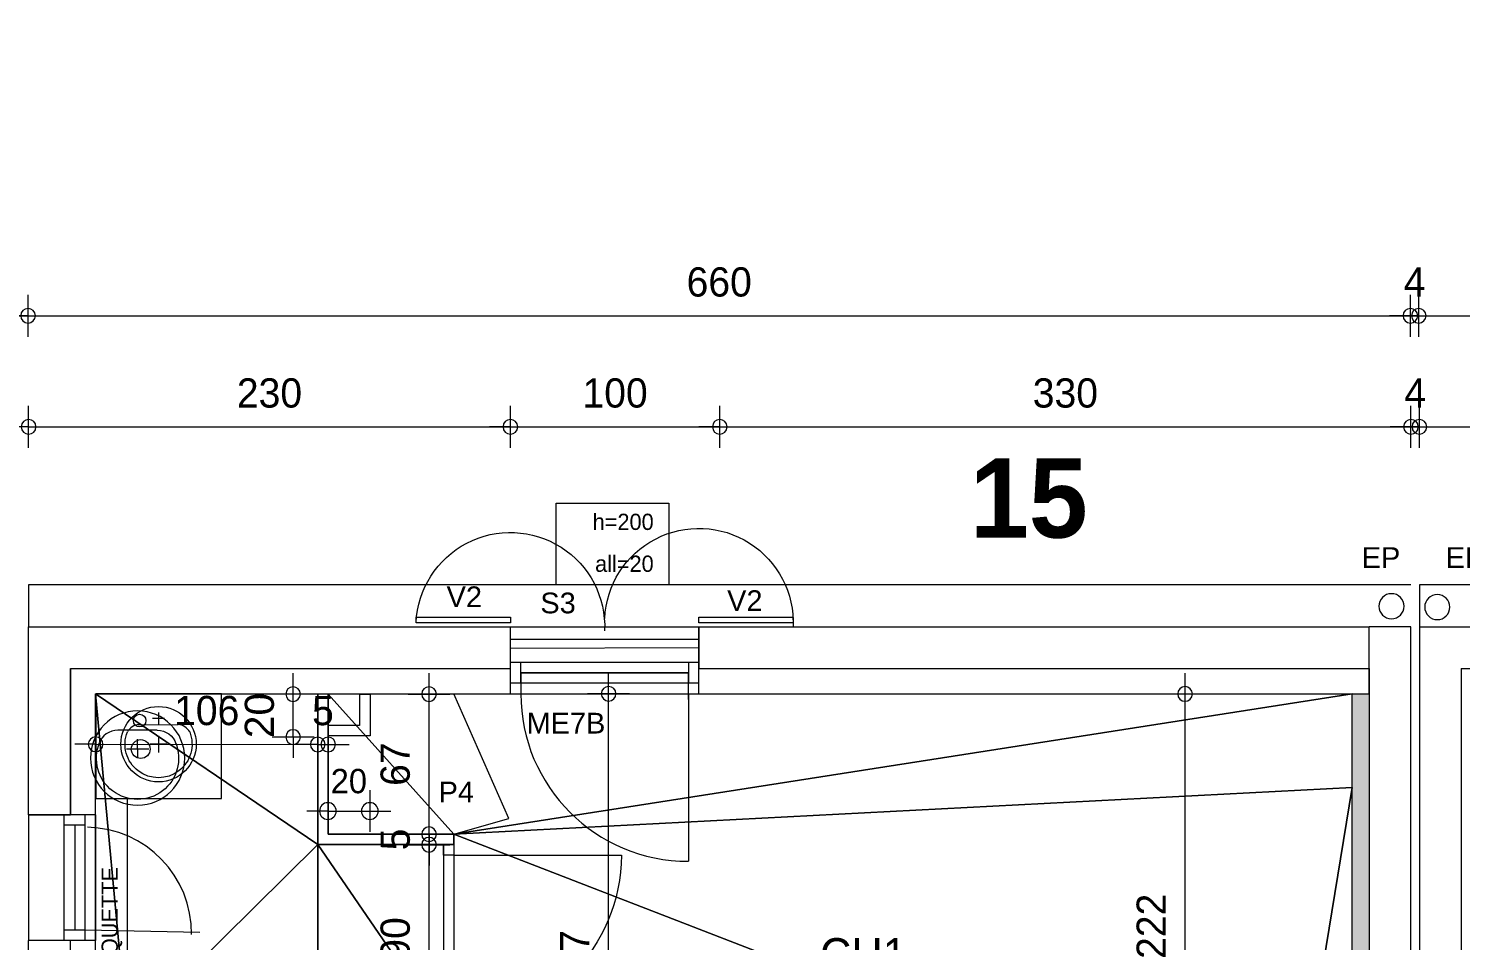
# Model space of a CAD drawing. Header units: metres. Extents: x -30.4 to 29.6, y -50.6 to 0.4.
# Drawn here: x 7.61 to 14.45, y -22.11 to -17.75 of the extents above; entities that cross this region are included whole.
import ezdxf
from ezdxf.enums import TextEntityAlignment as Align
from ezdxf.lldxf.tags import DXFTag

# ---------------------------------------------------------------- set-up
doc = ezdxf.new("R2010")
doc.units = ezdxf.units.M
doc.header["$MEASUREMENT"] = 0
for name, color, linetype in [('Calque commun', 7, 'Continuous'), ('Calque2', 7, 'Continuous'), ('Calque4', 7, 'Continuous'), ('Calque90', 7, 'Continuous'), ('Textes', 7, 'Continuous')]:
    doc.layers.add(name, color=color, linetype=linetype)
doc.styles.add('Arial15', font='arial.ttf', dxfattribs={"height": 0.139163})
doc.styles.add('Arial4', font='arial.ttf', dxfattribs={"height": 0.098961})
doc.styles.add('Century Gothic', font='GOTHIC.TTF', dxfattribs={"height": 0.139636})
doc.styles.add('Century Gothic15', font='GOTHIC.TTF', dxfattribs={"height": 0.155151})
doc.styles.add('Century Gothic17', font='GOTHIC.TTF', dxfattribs={"height": 0.116363})
doc.styles.add('Century Gothic2', font='GOTHICB.TTF', dxfattribs={"height": 0.378481})
doc.styles.add('Century Gothic7', font='GOTHIC.TTF', dxfattribs={"height": 0.077575})
tags = doc.linetypes.add('HIDDEN', pattern=[0.375, 0.25, -0.125]).pattern_tags.tags
tags[6:7] = [DXFTag(74, 4), DXFTag(75, 0), DXFTag(340, '0'), DXFTag(46, 1.0), DXFTag(50, 0.0), DXFTag(44, 0.0), DXFTag(45, 0.0)]
tags[4:5] = [DXFTag(74, 4), DXFTag(75, 0), DXFTag(340, '0'), DXFTag(46, 1.0), DXFTag(50, 0.0), DXFTag(44, 0.0), DXFTag(45, 0.0)]
tags = doc.linetypes.add('HIDDEN2', pattern=[0.1875, 0.125, -0.0625]).pattern_tags.tags
tags[6:7] = [DXFTag(74, 4), DXFTag(75, 0), DXFTag(340, '0'), DXFTag(46, 1.0), DXFTag(50, 0.0), DXFTag(44, 0.0), DXFTag(45, 0.0)]
tags[4:5] = [DXFTag(74, 4), DXFTag(75, 0), DXFTag(340, '0'), DXFTag(46, 1.0), DXFTag(50, 0.0), DXFTag(44, 0.0), DXFTag(45, 0.0)]

# ---------------------------------------------------------------- blocks, each defined once
blk = doc.blocks.new('Block31043')
at = {"layer": 'Calque commun', "color": 7, "linetype": 'Continuous', "lineweight": 18}
for p, q in [((7.614, -21.5082), (7.614, -20.6106)), ((7.614, -24.4808), (7.614, -22.1082))]:
    blk.add_line(p, q, dxfattribs=at)
at = {"layer": 'Calque commun', "color": 7, "linetype": 'Continuous', "lineweight": 9}
for p, q in [((7.814, -21.5082), (7.814, -20.8106)), ((7.934, -21.5082), (7.934, -20.9307)), ((7.814, -24.4808), (7.814, -22.1082)), ((7.934, -24.4808), (7.934, -22.1082))]:
    blk.add_line(p, q, dxfattribs=at)
blk = doc.blocks.new('Block31044')
at = {"layer": 'Calque commun', "color": 7, "linetype": 'Continuous', "lineweight": 18}
for p, q in [((7.614, -20.6106), (9.914, -20.6106)), ((10.814, -20.6106), (14.014, -20.6106))]:
    blk.add_line(p, q, dxfattribs=at)
at = {"layer": 'Calque commun', "color": 7, "linetype": 'Continuous', "lineweight": 9}
for p, q in [((14.014, -20.9307), (14.014, -20.6106)), ((7.814, -20.8106), (9.914, -20.8106)), ((10.814, -20.8106), (14.014, -20.8106)), ((7.934, -20.9307), (9.914, -20.9307)), ((10.814, -20.9307), (14.014, -20.9307))]:
    blk.add_line(p, q, dxfattribs=at)
blk = doc.blocks.new('new51')
at = {"layer": 'Calque commun', "color": 5, "linetype": 'Continuous', "lineweight": 9}
blk.add_arc((0, 0), 0.5, 0, 359.99941, dxfattribs=at)
blk = doc.blocks.new('new52')
at = {"layer": 'Calque commun', "color": 5, "linetype": 'Continuous', "lineweight": 9}
blk.add_arc((0, 0), 0.5, 0, 359.99941, dxfattribs=at)
blk = doc.blocks.new('DimLine31182')
at = {"layer": 'Calque commun', "color": 5, "linetype": 'Continuous', "lineweight": 9}
for p, q in [((10.914, -19.7557), (10.914, -19.5557)), ((14.214, -19.7557), (14.214, -19.5557)), ((10.914, -19.6557), (10.814, -19.6557)), ((10.914, -19.6557), (14.214, -19.6557)), ((14.214, -19.6557), (14.314, -19.6557))]:
    blk.add_line(p, q, dxfattribs=at)
at = {"layer": 'Calque commun', "color": 5, "linetype": 'Continuous', "lineweight": 9, "xscale": 0.07000000029802322, "yscale": 0.07000000029802322, "zscale": 0.07000000029802322}
for name, p in [('new51', (10.914, -19.6557)), ('new52', (14.214, -19.6557))]:
    blk.add_blockref(name, p, dxfattribs=at)
at = {"layer": 'Calque commun', "color": 5, "linetype": 'Continuous', "lineweight": 9, "style": 'Century Gothic'}
blk.add_text('330', height=0.13964, dxfattribs=at).set_placement((12.564, -19.6057), align=Align.BOTTOM_CENTER)
blk = doc.blocks.new('Block35144')
at = {"layer": 'Calque commun', "color": 7, "linetype": 'Continuous', "lineweight": 18}
for p, q in [((14.254, -20.6106), (17.354, -20.6106)), ((18.554, -20.6106), (20.854, -20.6106))]:
    blk.add_line(p, q, dxfattribs=at)
at = {"layer": 'Calque commun', "color": 7, "linetype": 'Continuous', "lineweight": 9}
for p, q in [((14.454, -20.8106), (17.354, -20.8106)), ((18.554, -20.8106), (20.654, -20.8106)), ((14.574, -20.9307), (17.354, -20.9307)), ((18.554, -20.9307), (20.534, -20.9307))]:
    blk.add_line(p, q, dxfattribs=at)
blk = doc.blocks.new('Block35145')
at = {"layer": 'Calque commun', "color": 7, "linetype": 'Continuous', "lineweight": 18}
blk.add_line((14.254, -20.6106), (14.254, -29.6106), dxfattribs=at)
at = {"layer": 'Calque commun', "color": 7, "linetype": 'Continuous', "lineweight": 9}
for p, q in [((14.454, -20.8106), (14.454, -29.4107)), ((14.574, -20.9307), (14.574, -29.2906))]:
    blk.add_line(p, q, dxfattribs=at)
blk = doc.blocks.new('new145')
at = {"layer": 'Calque commun', "color": 5, "linetype": 'Continuous', "lineweight": 9}
blk.add_arc((0, 0), 0.5, 0, 359.99941, dxfattribs=at)
blk = doc.blocks.new('new146')
at = {"layer": 'Calque commun', "color": 5, "linetype": 'Continuous', "lineweight": 9}
blk.add_arc((0, 0), 0.5, 0, 359.99941, dxfattribs=at)
blk = doc.blocks.new('DimLine35267')
at = {"layer": 'Calque commun', "color": 5, "linetype": 'Continuous', "lineweight": 9}
for p, q in [((14.254, -19.7557), (14.254, -19.5557)), ((17.354, -19.7557), (17.354, -19.5557)), ((14.254, -19.6557), (14.154, -19.6557)), ((14.254, -19.6557), (17.354, -19.6557)), ((17.354, -19.6557), (17.454, -19.6557))]:
    blk.add_line(p, q, dxfattribs=at)
at = {"layer": 'Calque commun', "color": 5, "linetype": 'Continuous', "lineweight": 9, "xscale": 0.07000000029802322, "yscale": 0.07000000029802322, "zscale": 0.07000000029802322}
for name, p in [('new145', (14.254, -19.6557)), ('new146', (17.354, -19.6557))]:
    blk.add_blockref(name, p, dxfattribs=at)
at = {"layer": 'Calque commun', "color": 5, "linetype": 'Continuous', "lineweight": 9, "style": 'Century Gothic'}
blk.add_text('310', height=0.13964, dxfattribs=at).set_placement((15.804, -19.6057), align=Align.BOTTOM_CENTER)
blk = doc.blocks.new('@PRES_1_$$_1-34')
at = {"layer": 'Calque commun', "color": 5, "linetype": 'Continuous', "lineweight": 9}
for p, q in [((0, 0.32), (0.9, 0.32)), ((0.9, 0.15), (0, 0.15)), ((0.05, 0.05), (0.05, 0.15)), ((0.85, 0.15), (0.85, 0.05)), ((0.05, 0.1), (0.85, 0.1)), ((0.9, 0.05), (0, 0.05)), ((0, 0), (0.9, 0))]:
    blk.add_line(p, q, dxfattribs=at)
blk = doc.blocks.new('@PRES_1_$$_1-35')
at = {"layer": 'Calque commun', "color": 7, "linetype": 'Continuous', "lineweight": 9}
blk.add_line((0, 0), (0, 0.32), dxfattribs=at)
blk = doc.blocks.new('@PRES_1_$$_1-36')
at = {"layer": 'Calque commun', "color": 7, "linetype": 'Continuous', "lineweight": 9}
blk.add_line((0, 0), (0, 0.32), dxfattribs=at)
blk = doc.blocks.new('INTER_2D_COMB12')
at = {"layer": 'Calque commun', "color": 0, "linetype": 'ByBlock', "lineweight": -2}
for name in ['@PRES_1_$$_1-34', '@PRES_1_$$_1-35']:
    blk.add_blockref(name, (0, 0), dxfattribs=at)
at = {"layer": 'Calque commun', "color": 0, "linetype": 'ByBlock', "lineweight": -2, "extrusion": (0, 0, -1), "xscale": -1, "yscale": -1, "zscale": -1, "rotation": -180}
blk.add_blockref('@PRES_1_$$_1-36', (-0.9, 0), dxfattribs=at)
blk = doc.blocks.new('PLACED_COMB12')
at = {"layer": 'Calque commun', "color": 0, "linetype": 'ByBlock', "lineweight": -2}
blk.add_blockref('INTER_2D_COMB12', (0, 0), dxfattribs=at)
blk = doc.blocks.new('new203')
at = {"layer": 'Calque commun', "color": 5, "linetype": 'Continuous', "lineweight": 9}
blk.add_arc((0, 0), 0.5, 0, 359.99941, dxfattribs=at)
blk = doc.blocks.new('new204')
at = {"layer": 'Calque commun', "color": 5, "linetype": 'Continuous', "lineweight": 9}
blk.add_arc((0, 0), 0.5, 0, 359.99941, dxfattribs=at)
blk = doc.blocks.new('DimLine37013')
at = {"layer": 'Calque commun', "color": 5, "linetype": 'Continuous', "lineweight": 9}
for p, q in [((7.614, -19.7557), (7.614, -19.5557)), ((9.914, -19.7557), (9.914, -19.5557)), ((7.614, -19.6557), (7.514, -19.6557)), ((7.614, -19.6557), (9.914, -19.6557)), ((9.914, -19.6557), (10.014, -19.6557))]:
    blk.add_line(p, q, dxfattribs=at)
at = {"layer": 'Calque commun', "color": 5, "linetype": 'Continuous', "lineweight": 9, "xscale": 0.07000000029802322, "yscale": 0.07000000029802322, "zscale": 0.07000000029802322}
for name, p in [('new203', (7.614, -19.6557)), ('new204', (9.914, -19.6557))]:
    blk.add_blockref(name, p, dxfattribs=at)
at = {"layer": 'Calque commun', "color": 5, "linetype": 'Continuous', "lineweight": 9, "style": 'Century Gothic'}
blk.add_text('230', height=0.13964, dxfattribs=at).set_placement((8.764, -19.6057), align=Align.BOTTOM_CENTER)
blk = doc.blocks.new('new205')
at = {"layer": 'Calque commun', "color": 5, "linetype": 'Continuous', "lineweight": 9}
blk.add_arc((0, 0), 0.5, 0, 359.99941, dxfattribs=at)
blk = doc.blocks.new('new206')
at = {"layer": 'Calque commun', "color": 5, "linetype": 'Continuous', "lineweight": 9}
blk.add_arc((0, 0), 0.5, 0, 359.99941, dxfattribs=at)
blk = doc.blocks.new('DimLine37021')
at = {"layer": 'Calque commun', "color": 5, "linetype": 'Continuous', "lineweight": 9}
for p, q in [((9.914, -19.7557), (9.914, -19.5557)), ((10.914, -19.7557), (10.914, -19.5557)), ((9.914, -19.6557), (9.814, -19.6557)), ((9.914, -19.6557), (10.914, -19.6557)), ((10.914, -19.6557), (11.014, -19.6557))]:
    blk.add_line(p, q, dxfattribs=at)
at = {"layer": 'Calque commun', "color": 5, "linetype": 'Continuous', "lineweight": 9, "xscale": 0.07000000029802322, "yscale": 0.07000000029802322, "zscale": 0.07000000029802322}
for name, p in [('new205', (9.914, -19.6557)), ('new206', (10.914, -19.6557))]:
    blk.add_blockref(name, p, dxfattribs=at)
at = {"layer": 'Calque commun', "color": 5, "linetype": 'Continuous', "lineweight": 9, "style": 'Century Gothic'}
blk.add_text('100', height=0.13964, dxfattribs=at).set_placement((10.414, -19.6057), align=Align.BOTTOM_CENTER)
blk = doc.blocks.new('@PRES_1_$$_1-22')
at = {"layer": 'Calque commun', "color": 5, "linetype": 'Continuous', "lineweight": 9}
for p, q in [((0, 0.32), (0.6, 0.32)), ((0.6, 0.15), (0, 0.15)), ((0.05, 0.05), (0.05, 0.15)), ((0.55, 0.15), (0.55, 0.05)), ((0.05, 0.1), (0.55, 0.1)), ((0.6, 0.05), (0, 0.05)), ((0, 0), (0.6, 0))]:
    blk.add_line(p, q, dxfattribs=at)
blk = doc.blocks.new('@PRES_1_$$_1-23')
at = {"layer": 'Calque commun', "color": 0, "linetype": 'ByBlock', "lineweight": -2}
blk.add_line((0, 0), (0, 0.32), dxfattribs=at)
blk = doc.blocks.new('@PRES_1_$$_1-24')
at = {"layer": 'Calque commun', "color": 0, "linetype": 'ByBlock', "lineweight": -2}
blk.add_line((0, 0), (0, 0.32), dxfattribs=at)
blk = doc.blocks.new('INTER_2D_COMB8')
at = {"layer": 'Calque4', "color": 0, "linetype": 'ByBlock', "lineweight": -2}
blk.add_blockref('@PRES_1_$$_1-22', (0, 0), dxfattribs=at)
at = {"layer": 'Calque4', "color": 7, "linetype": 'Continuous', "lineweight": 9}
blk.add_blockref('@PRES_1_$$_1-23', (0, 0), dxfattribs=at)
at = {"layer": 'Calque4', "color": 7, "linetype": 'Continuous', "lineweight": 9, "extrusion": (0, 0, -1), "xscale": -1, "yscale": -1, "zscale": -1, "rotation": -180}
blk.add_blockref('@PRES_1_$$_1-24', (-0.6, 0), dxfattribs=at)
blk = doc.blocks.new('PLACED_COMB8')
at = {"layer": 'Calque4', "color": 0, "linetype": 'ByBlock', "lineweight": -2}
blk.add_blockref('INTER_2D_COMB8', (0, 0), dxfattribs=at)
blk = doc.blocks.new('new287')
at = {"layer": 'Calque commun', "color": 5, "linetype": 'Continuous', "lineweight": 9}
blk.add_arc((0, 0), 0.5, 0, 359.99941, dxfattribs=at)
blk = doc.blocks.new('new288')
at = {"layer": 'Calque commun', "color": 5, "linetype": 'Continuous', "lineweight": 9}
blk.add_arc((0, 0), 0.5, 0, 359.99941, dxfattribs=at)
blk = doc.blocks.new('DimLine41247')
at = {"layer": 'Calque commun', "color": 5, "linetype": 'Continuous', "lineweight": 9}
for p, q in [((14.214, -19.7557), (14.214, -19.5557)), ((14.254, -19.7557), (14.254, -19.5557)), ((14.214, -19.6557), (14.114, -19.6557)), ((14.214, -19.6557), (14.254, -19.6557)), ((14.254, -19.6557), (14.354, -19.6557))]:
    blk.add_line(p, q, dxfattribs=at)
at = {"layer": 'Calque commun', "color": 5, "linetype": 'Continuous', "lineweight": 9, "xscale": 0.07000000029802322, "yscale": 0.07000000029802322, "zscale": 0.07000000029802322}
for name, p in [('new287', (14.214, -19.6557)), ('new288', (14.254, -19.6557))]:
    blk.add_blockref(name, p, dxfattribs=at)
at = {"layer": 'Calque commun', "color": 5, "linetype": 'Continuous', "lineweight": 9, "style": 'Century Gothic'}
blk.add_text('4', height=0.1396, dxfattribs=at).set_placement((14.234, -19.6057), align=Align.BOTTOM_CENTER)
blk = doc.blocks.new('new309')
at = {"layer": 'Calque commun', "color": 5, "linetype": 'Continuous', "lineweight": 9}
blk.add_arc((0, 0), 0.5, 0, 359.99941, dxfattribs=at)
blk = doc.blocks.new('new310')
at = {"layer": 'Calque commun', "color": 5, "linetype": 'Continuous', "lineweight": 9}
blk.add_arc((0, 0), 0.5, 0, 359.99941, dxfattribs=at)
blk = doc.blocks.new('DimLine41364')
at = {"layer": 'Calque commun', "color": 5, "linetype": 'Continuous', "lineweight": 9}
for p, q in [((14.2512, -19.2255), (14.2512, -19.0255)), ((20.8512, -19.2255), (20.8512, -19.0255)), ((14.2512, -19.1255), (14.1512, -19.1255)), ((14.2512, -19.1255), (20.8512, -19.1255)), ((20.8512, -19.1255), (20.9512, -19.1255))]:
    blk.add_line(p, q, dxfattribs=at)
at = {"layer": 'Calque commun', "color": 5, "linetype": 'Continuous', "lineweight": 9, "xscale": 0.07000000029802322, "yscale": 0.07000000029802322, "zscale": 0.07000000029802322}
for name, p in [('new309', (14.2512, -19.1255)), ('new310', (20.8512, -19.1255))]:
    blk.add_blockref(name, p, dxfattribs=at)
at = {"layer": 'Calque commun', "color": 5, "linetype": 'Continuous', "lineweight": 9, "style": 'Century Gothic'}
blk.add_text('660', height=0.13964, dxfattribs=at).set_placement((17.5512, -19.0755), align=Align.BOTTOM_CENTER)
blk = doc.blocks.new('new311')
at = {"layer": 'Calque commun', "color": 5, "linetype": 'Continuous', "lineweight": 9}
blk.add_arc((0, 0), 0.5, 0, 359.99941, dxfattribs=at)
blk = doc.blocks.new('new312')
at = {"layer": 'Calque commun', "color": 5, "linetype": 'Continuous', "lineweight": 9}
blk.add_arc((0, 0), 0.5, 0, 359.99941, dxfattribs=at)
blk = doc.blocks.new('DimLine41372')
at = {"layer": 'Calque commun', "color": 5, "linetype": 'Continuous', "lineweight": 9}
for p, q in [((1.2112, -19.2255), (1.2112, -19.0255)), ((7.6112, -19.2255), (7.6112, -19.0255)), ((1.2112, -19.1255), (1.1112, -19.1255)), ((1.2112, -19.1255), (7.6112, -19.1255)), ((7.6112, -19.1255), (7.7112, -19.1255))]:
    blk.add_line(p, q, dxfattribs=at)
at = {"layer": 'Calque commun', "color": 5, "linetype": 'Continuous', "lineweight": 9, "xscale": 0.07000000029802322, "yscale": 0.07000000029802322, "zscale": 0.07000000029802322}
for name, p in [('new311', (1.2112, -19.1255)), ('new312', (7.6112, -19.1255))]:
    blk.add_blockref(name, p, dxfattribs=at)
at = {"layer": 'Calque commun', "color": 5, "linetype": 'Continuous', "lineweight": 9, "style": 'Century Gothic'}
blk.add_text('640', height=0.13964, dxfattribs=at).set_placement((4.4112, -19.0755), align=Align.BOTTOM_CENTER)
blk = doc.blocks.new('new313')
at = {"layer": 'Calque commun', "color": 5, "linetype": 'Continuous', "lineweight": 9}
blk.add_arc((0, 0), 0.5, 0, 359.99941, dxfattribs=at)
blk = doc.blocks.new('new314')
at = {"layer": 'Calque commun', "color": 5, "linetype": 'Continuous', "lineweight": 9}
blk.add_arc((0, 0), 0.5, 0, 359.99941, dxfattribs=at)
blk = doc.blocks.new('DimLine41380')
at = {"layer": 'Calque commun', "color": 5, "linetype": 'Continuous', "lineweight": 9}
for p, q in [((7.6112, -19.2255), (7.6112, -19.0255)), ((14.2112, -19.2255), (14.2112, -19.0255)), ((7.6112, -19.1255), (7.5112, -19.1255)), ((7.6112, -19.1255), (14.2112, -19.1255)), ((14.2112, -19.1255), (14.3112, -19.1255))]:
    blk.add_line(p, q, dxfattribs=at)
at = {"layer": 'Calque commun', "color": 5, "linetype": 'Continuous', "lineweight": 9, "xscale": 0.07000000029802322, "yscale": 0.07000000029802322, "zscale": 0.07000000029802322}
for name, p in [('new313', (7.6112, -19.1255)), ('new314', (14.2112, -19.1255))]:
    blk.add_blockref(name, p, dxfattribs=at)
at = {"layer": 'Calque commun', "color": 5, "linetype": 'Continuous', "lineweight": 9, "style": 'Century Gothic'}
blk.add_text('660', height=0.13964, dxfattribs=at).set_placement((10.9112, -19.0755), align=Align.BOTTOM_CENTER)
blk = doc.blocks.new('new317')
at = {"layer": 'Calque commun', "color": 5, "linetype": 'Continuous', "lineweight": 9}
blk.add_arc((0, 0), 0.5, 0, 359.99941, dxfattribs=at)
blk = doc.blocks.new('new318')
at = {"layer": 'Calque commun', "color": 5, "linetype": 'Continuous', "lineweight": 9}
blk.add_arc((0, 0), 0.5, 0, 359.99941, dxfattribs=at)
blk = doc.blocks.new('DimLine41396')
at = {"layer": 'Calque commun', "color": 5, "linetype": 'Continuous', "lineweight": 9}
for p, q in [((14.2112, -19.2255), (14.2112, -19.0255)), ((14.2512, -19.2255), (14.2512, -19.0255)), ((14.2112, -19.1255), (14.1112, -19.1255)), ((14.2112, -19.1255), (14.2512, -19.1255)), ((14.2512, -19.1255), (14.3512, -19.1255))]:
    blk.add_line(p, q, dxfattribs=at)
at = {"layer": 'Calque commun', "color": 5, "linetype": 'Continuous', "lineweight": 9, "xscale": 0.07000000029802322, "yscale": 0.07000000029802322, "zscale": 0.07000000029802322}
for name, p in [('new317', (14.2112, -19.1255)), ('new318', (14.2512, -19.1255))]:
    blk.add_blockref(name, p, dxfattribs=at)
at = {"layer": 'Calque commun', "color": 5, "linetype": 'Continuous', "lineweight": 9, "style": 'Century Gothic'}
blk.add_text('4', height=0.1396, dxfattribs=at).set_placement((14.2312, -19.0755), align=Align.BOTTOM_CENTER)
blk = doc.blocks.new('@PRES_1_$$_1-49')
at = {"layer": 'Calque commun', "color": 5, "linetype": 'Continuous', "lineweight": 9}
blk.add_line((0.05, 0.05), (0.05, 0.85), dxfattribs=at)
at = {"layer": 'Calque commun', "color": 5, "linetype": 'Continuous', "lineweight": 9, "extrusion": (0, 0, -1)}
blk.add_arc((-0.05, 0.05), 0.8, 90, 180, dxfattribs=at)
at = {"layer": 'Calque commun', "color": 5, "linetype": 'Continuous', "lineweight": 9}
mesh = blk.add_polyface(dxfattribs=at)
corners = [(0, 0), (0, 0.05), (0.05, 0.05), (0.05, 0)]
mesh.append_faces([[corners[k] for k in face] for face in [(0, 1, 2, 3)]], dxfattribs={"color": 5})
mesh = blk.add_polyface(dxfattribs=at)
corners = [(0.85, 0), (0.85, 0.05), (0.9, 0.05), (0.9, 0)]
mesh.append_faces([[corners[k] for k in face] for face in [(0, 1, 2, 3)]], dxfattribs={"color": 5})
blk = doc.blocks.new('@PRES_1_$$_1-50')
at = {"layer": 'Calque commun', "color": 0, "linetype": 'ByBlock', "lineweight": -2}
blk.add_line((0, 0), (0, 0.05), dxfattribs=at)
blk = doc.blocks.new('@PRES_1_$$_1-51')
at = {"layer": 'Calque commun', "color": 0, "linetype": 'ByBlock', "lineweight": -2}
blk.add_line((0, 0), (0, 0.05), dxfattribs=at)
blk = doc.blocks.new('INTER_2D_COMB17')
at = {"layer": 'Calque commun', "color": 0, "linetype": 'ByBlock', "lineweight": -2}
blk.add_blockref('@PRES_1_$$_1-49', (0, 0), dxfattribs=at)
at = {"layer": 'Calque commun', "color": 15, "linetype": 'Continuous', "lineweight": 18}
blk.add_blockref('@PRES_1_$$_1-50', (0, 0), dxfattribs=at)
at = {"layer": 'Calque commun', "color": 15, "linetype": 'Continuous', "lineweight": 18, "extrusion": (0, 0, -1), "xscale": -1, "yscale": -1, "zscale": -1, "rotation": -180}
blk.add_blockref('@PRES_1_$$_1-51', (-0.9, 0), dxfattribs=at)
blk = doc.blocks.new('PLACED_COMB17')
at = {"layer": 'Calque commun', "color": 0, "linetype": 'ByBlock', "lineweight": -2}
blk.add_blockref('INTER_2D_COMB17', (0, 0), dxfattribs=at)
blk = doc.blocks.new('xmodule1pcentniv1 15-13')
at = {"layer": 'Calque commun', "color": 5, "linetype": 'Continuous', "lineweight": 9}
blk.add_arc((0, 0), 0.5, 0, 359.99941, dxfattribs=at)
blk = doc.blocks.new('xmodule1pcentniv1 15-14')
at = {"layer": 'Calque commun', "color": 5, "linetype": 'Continuous', "lineweight": 9}
blk.add_arc((0, 0), 0.5, 0, 359.99941, dxfattribs=at)
blk = doc.blocks.new('DimLine54955')
at = {"layer": 'Calque commun', "color": 5, "linetype": 'Continuous', "lineweight": 9}
for p, q in [((42.6251, -17.8273), (42.6251, -17.7273)), ((42.5251, -17.8273), (42.7251, -17.8273)), ((42.6251, -20.0466), (42.6251, -17.8273)), ((42.7251, -20.0466), (42.5251, -20.0466)), ((42.6251, -20.0466), (42.6251, -20.1466))]:
    blk.add_line(p, q, dxfattribs=at)
at = {"layer": 'Calque commun', "color": 5, "linetype": 'Continuous', "lineweight": 9, "xscale": 0.07000000029802322, "yscale": 0.07000000029802322, "zscale": 0.07000000029802322, "rotation": 90}
for name, p in [('xmodule1pcentniv1 15-14', (42.6251, -17.8273)), ('xmodule1pcentniv1 15-13', (42.6251, -20.0466))]:
    blk.add_blockref(name, p, dxfattribs=at)
at = {"layer": 'Calque commun', "color": 5, "linetype": 'Continuous', "lineweight": 9, "style": 'Century Gothic'}
blk.add_text('222', height=0.13964, rotation=90, dxfattribs=at).set_placement((42.5751, -18.937), align=Align.BOTTOM_CENTER)
blk = doc.blocks.new('xmodule1pcentniv1 15-35')
at = {"layer": 'Calque commun', "color": 5, "linetype": 'Continuous', "lineweight": 9}
blk.add_arc((0, 0), 0.5, 0, 359.99941, dxfattribs=at)
blk = doc.blocks.new('xmodule1pcentniv1 15-36')
at = {"layer": 'Calque commun', "color": 5, "linetype": 'Continuous', "lineweight": 9}
blk.add_arc((0, 0), 0.5, 0, 359.99941, dxfattribs=at)
blk = doc.blocks.new('DimLine55043')
at = {"layer": 'Calque commun', "color": 5, "linetype": 'Continuous', "lineweight": 9}
for p, q in [((39.8728, -17.8266), (39.8728, -17.7266)), ((39.9728, -17.8266), (39.7728, -17.8266)), ((39.8728, -20.396), (39.8728, -17.8266)), ((39.9728, -20.396), (39.7728, -20.396)), ((39.8728, -20.396), (39.8728, -20.496))]:
    blk.add_line(p, q, dxfattribs=at)
at = {"layer": 'Calque commun', "color": 5, "linetype": 'Continuous', "lineweight": 9, "xscale": 0.07000000029802322, "yscale": 0.07000000029802322, "zscale": 0.07000000029802322, "rotation": 90}
for name, p in [('xmodule1pcentniv1 15-36', (39.8728, -17.8266)), ('xmodule1pcentniv1 15-35', (39.8728, -20.396))]:
    blk.add_blockref(name, p, dxfattribs=at)
at = {"layer": 'Calque commun', "color": 5, "linetype": 'Continuous', "lineweight": 9, "style": 'Century Gothic'}
blk.add_text('257', height=0.13964, rotation=90, dxfattribs=at).set_placement((39.8228, -19.1113), align=Align.BOTTOM_CENTER)
blk = doc.blocks.new('xmodule1pcentniv1 15-51')
at = {"layer": 'Calque commun', "color": 5, "linetype": 'Continuous', "lineweight": 9}
blk.add_arc((0, 0), 0.5, 0, 359.99941, dxfattribs=at)
blk = doc.blocks.new('xmodule1pcentniv1 15-52')
at = {"layer": 'Calque commun', "color": 5, "linetype": 'Continuous', "lineweight": 9}
blk.add_arc((0, 0), 0.5, 0, 359.99941, dxfattribs=at)
blk = doc.blocks.new('DimLine55123')
at = {"layer": 'Calque commun', "color": 5, "linetype": 'Continuous', "lineweight": 9}
for p, q in [((39.0154, -18.5473), (39.0154, -18.4473)), ((38.9154, -18.5473), (39.1154, -18.5473)), ((39.0154, -19.4473), (39.0154, -18.5473)), ((38.9154, -19.4473), (39.1154, -19.4473)), ((39.0154, -19.4473), (39.0154, -19.5473))]:
    blk.add_line(p, q, dxfattribs=at)
at = {"layer": 'Calque commun', "color": 5, "linetype": 'Continuous', "lineweight": 9, "xscale": 0.07000000029802322, "yscale": 0.07000000029802322, "zscale": 0.07000000029802322, "rotation": 90}
for name, p in [('xmodule1pcentniv1 15-52', (39.0154, -18.5473)), ('xmodule1pcentniv1 15-51', (39.0154, -19.4473))]:
    blk.add_blockref(name, p, dxfattribs=at)
at = {"layer": 'Calque commun', "color": 5, "linetype": 'Continuous', "lineweight": 9, "style": 'Century Gothic'}
blk.add_text('90', height=0.13964, rotation=90, dxfattribs=at).set_placement((38.9654, -18.9973), align=Align.BOTTOM_CENTER)
blk = doc.blocks.new('xmodule1pcentniv1 15-53')
at = {"layer": 'Calque commun', "color": 5, "linetype": 'Continuous', "lineweight": 9}
blk.add_arc((0, 0), 0.5, 0, 359.99941, dxfattribs=at)
blk = doc.blocks.new('xmodule1pcentniv1 15-54')
at = {"layer": 'Calque commun', "color": 5, "linetype": 'Continuous', "lineweight": 9}
blk.add_arc((0, 0), 0.5, 0, 359.99941, dxfattribs=at)
blk = doc.blocks.new('DimLine55131')
at = {"layer": 'Calque commun', "color": 5, "linetype": 'Continuous', "lineweight": 9}
for p, q in [((39.0154, -18.4973), (39.0154, -18.3973)), ((38.9154, -18.4973), (39.1154, -18.4973)), ((39.0154, -18.5473), (39.0154, -18.4973)), ((38.9154, -18.5473), (39.1154, -18.5473)), ((39.0154, -18.5473), (39.0154, -18.6473))]:
    blk.add_line(p, q, dxfattribs=at)
at = {"layer": 'Calque commun', "color": 5, "linetype": 'Continuous', "lineweight": 9, "xscale": 0.07000000029802322, "yscale": 0.07000000029802322, "zscale": 0.07000000029802322, "rotation": 90}
for name, p in [('xmodule1pcentniv1 15-54', (39.0154, -18.4973)), ('xmodule1pcentniv1 15-53', (39.0154, -18.5473))]:
    blk.add_blockref(name, p, dxfattribs=at)
at = {"layer": 'Calque commun', "color": 5, "linetype": 'Continuous', "lineweight": 9, "style": 'Century Gothic'}
blk.add_text('5', height=0.1396, rotation=90, dxfattribs=at).set_placement((38.9654, -18.5223), align=Align.BOTTOM_CENTER)
blk = doc.blocks.new('xmodule1pcentniv1 15-55')
at = {"layer": 'Calque commun', "color": 5, "linetype": 'Continuous', "lineweight": 9}
blk.add_arc((0, 0), 0.5, 0, 359.99941, dxfattribs=at)
blk = doc.blocks.new('xmodule1pcentniv1 15-56')
at = {"layer": 'Calque commun', "color": 5, "linetype": 'Continuous', "lineweight": 9}
blk.add_arc((0, 0), 0.5, 0, 359.99941, dxfattribs=at)
blk = doc.blocks.new('DimLine55139')
at = {"layer": 'Calque commun', "color": 5, "linetype": 'Continuous', "lineweight": 9}
for p, q in [((39.0154, -17.828), (39.0154, -17.728)), ((38.9154, -17.828), (39.1154, -17.828)), ((39.0154, -18.4973), (39.0154, -17.828)), ((38.9154, -18.4973), (39.1154, -18.4973)), ((39.0154, -18.4973), (39.0154, -18.5973))]:
    blk.add_line(p, q, dxfattribs=at)
at = {"layer": 'Calque commun', "color": 5, "linetype": 'Continuous', "lineweight": 9, "xscale": 0.07000000029802322, "yscale": 0.07000000029802322, "zscale": 0.07000000029802322, "rotation": 90}
for name, p in [('xmodule1pcentniv1 15-56', (39.0154, -17.828)), ('xmodule1pcentniv1 15-55', (39.0154, -18.4973))]:
    blk.add_blockref(name, p, dxfattribs=at)
at = {"layer": 'Calque commun', "color": 5, "linetype": 'Continuous', "lineweight": 9, "style": 'Century Gothic'}
blk.add_text('67', height=0.13964, rotation=90, dxfattribs=at).set_placement((38.9654, -18.1626), align=Align.BOTTOM_CENTER)
blk = doc.blocks.new('xmodule1pcentniv1 15-69')
at = {"layer": 'Calque commun', "color": 5, "linetype": 'Continuous', "lineweight": 9}
blk.add_arc((0, 0), 0.5, 0, 359.99941, dxfattribs=at)
blk = doc.blocks.new('xmodule1pcentniv1 15-70')
at = {"layer": 'Calque commun', "color": 5, "linetype": 'Continuous', "lineweight": 9}
blk.add_arc((0, 0), 0.5, 0, 359.99941, dxfattribs=at)
blk = doc.blocks.new('DimLine55219')
at = {"layer": 'Calque commun', "color": 5, "linetype": 'Continuous', "lineweight": 9}
for p, q in [((38.4838, -17.9684), (38.4838, -18.1684)), ((38.5338, -18.1684), (38.5338, -17.9684)), ((38.4838, -18.0684), (38.3838, -18.0684)), ((38.4838, -18.0684), (38.5338, -18.0684)), ((38.5338, -18.0684), (38.6338, -18.0684))]:
    blk.add_line(p, q, dxfattribs=at)
at = {"layer": 'Calque commun', "color": 5, "linetype": 'Continuous', "lineweight": 9, "xscale": 0.07000000029802322, "yscale": 0.07000000029802322, "zscale": 0.07000000029802322}
for name, p in [('xmodule1pcentniv1 15-69', (38.4838, -18.0684)), ('xmodule1pcentniv1 15-70', (38.5338, -18.0684))]:
    blk.add_blockref(name, p, dxfattribs=at)
at = {"layer": 'Calque commun', "color": 5, "linetype": 'Continuous', "lineweight": 9, "style": 'Century Gothic'}
blk.add_text('5', height=0.1396, dxfattribs=at).set_placement((38.5088, -18.0184), align=Align.BOTTOM_CENTER)
blk = doc.blocks.new('xmodule1pcentniv1 15-71')
at = {"layer": 'Calque commun', "color": 5, "linetype": 'Continuous', "lineweight": 9}
blk.add_arc((0, 0), 0.5, 0, 359.99941, dxfattribs=at)
blk = doc.blocks.new('xmodule1pcentniv1 15-72')
at = {"layer": 'Calque commun', "color": 5, "linetype": 'Continuous', "lineweight": 9}
blk.add_arc((0, 0), 0.5, 0, 359.99941, dxfattribs=at)
blk = doc.blocks.new('DimLine55227')
at = {"layer": 'Calque commun', "color": 5, "linetype": 'Continuous', "lineweight": 9}
for p, q in [((37.4238, -17.9677), (37.4237, -18.1677)), ((38.4838, -17.9684), (38.4837, -18.1684)), ((37.4237, -18.0677), (37.3237, -18.0676)), ((37.4237, -18.0677), (38.4838, -18.0684)), ((38.4838, -18.0684), (38.5838, -18.0685))]:
    blk.add_line(p, q, dxfattribs=at)
at = {"layer": 'Calque commun', "color": 5, "linetype": 'Continuous', "lineweight": 9, "xscale": 0.06999999328768533, "yscale": 0.06999999328768533, "zscale": 0.07000000029802322, "rotation": -0.03793334936625004}
for name, p in [('xmodule1pcentniv1 15-71', (37.4237, -18.0677)), ('xmodule1pcentniv1 15-72', (38.4838, -18.0684))]:
    blk.add_blockref(name, p, dxfattribs=at)
at = {"layer": 'Calque commun', "color": 5, "linetype": 'Continuous', "lineweight": 9, "style": 'Century Gothic'}
blk.add_text('106', height=0.13964, rotation=359.96206, dxfattribs=at).set_placement((37.9538, -18.0181), align=Align.BOTTOM_CENTER)
blk = doc.blocks.new('vasque1')
at = {"layer": 'Calque2', "color": 6, "linetype": 'Continuous', "lineweight": 9}
for p, q in [((-0.094, -0.092), (0.094, -0.092)), ((0, -0.182), (0, -0.135)), ((-0.0533, -0.182), (0.0533, -0.182)), ((0, -0.182), (0, -0.224))]:
    blk.add_line(p, q, dxfattribs=at)
at = {"layer": 'Calque2', "color": 6, "linetype": 'Continuous', "lineweight": 9, "flags": 128}
for points in [[(0, -0.45, -1), (0, 0)], [(0, 0, -1), (0, -0.45)], [(0.02, -0.046, 1), (-0.04, -0.046, 1), (0.02, -0.046)], [(-0.094, -0.092, 0.324927), (-0.1834, -0.157)], [(0.094, -0.092, -0.324927), (0.1834, -0.157)], [(-0.1814, -0.1514, 1.494518), (0.1814, -0.1514)], [(0.03, -0.182, 1), (-0.06, -0.182, 1), (0.03, -0.182)]]:
    blk.add_lwpolyline(points, format="xyb", dxfattribs=at)
blk = doc.blocks.new('vasqu450')
at = {"layer": 'Calque commun', "color": 6, "linetype": 'Continuous', "lineweight": 9}
blk.add_line((0.1207, 0.1168), (-0.1173, 0.117), dxfattribs=at)
for radius, start, end in [(0.225, 359.99999, 359.9994), (0.2, 158.39995, 21.60003)]:
    blk.add_arc((0, 0), radius, start, end, dxfattribs=at)
at = {"layer": 'Calque commun', "color": 6, "linetype": 'Continuous', "lineweight": 9, "extrusion": (0, 0, -1)}
for centre, start, end in [((0.112, 0.0327), 28.97343, 86.40656), ((-0.112, 0.0327), 93.59344, 151.02657)]:
    blk.add_arc(centre, 0.0845, start, end, dxfattribs=at)
at = {"layer": 'Calque90', "color": 6, "linetype": 'Continuous', "lineweight": 9}
for p, q in [((0, 0.19), (0, 0.12)), ((0.035, 0.155), (-0.035, 0.155)), ((-0.05, 0), (0.05, 0)), ((0, 0.05), (0, -0.05))]:
    blk.add_line(p, q, dxfattribs=at)
blk = doc.blocks.new('meuble vasque 60x50')
at = {"layer": 'Calque commun', "color": 0, "linetype": 'ByBlock', "lineweight": -2, "xscale": 0.800000011920929, "yscale": 0.800000011920929, "zscale": 0.800000011920929}
blk.add_blockref('vasqu450', (0.2994, -0.241), dxfattribs=at)
at = {"layer": 'Calque commun', "color": 0, "linetype": 'ByBlock', "lineweight": -2}
blk.add_blockref('vasque1', (0.3994, -0.0819), dxfattribs=at)
at = {"layer": 'Calque commun', "color": 6, "linetype": 'Continuous', "lineweight": 9}
mesh = blk.add_polyface(dxfattribs=at)
corners = [(-0.0006, -0.0002), (0.5994, -0.0002), (0.5994, -0.5002), (-0.0006, -0.5002)]
mesh.append_faces([[corners[k] for k in face] for face in [(0, 1, 2, 3)]], dxfattribs={"color": 6})
blk = doc.blocks.new('xmodule1pcentniv1 15-107')
at = {"layer": 'Calque commun', "color": 5, "linetype": 'Continuous', "lineweight": 9}
blk.add_arc((0, 0), 0.5, 0, 359.99941, dxfattribs=at)
blk = doc.blocks.new('xmodule1pcentniv1 15-108')
at = {"layer": 'Calque commun', "color": 5, "linetype": 'Continuous', "lineweight": 9}
blk.add_arc((0, 0), 0.5, 0, 359.99941, dxfattribs=at)
blk = doc.blocks.new('DimLine60944')
at = {"layer": 'Calque commun', "color": 5, "linetype": 'Continuous', "lineweight": 9}
for p, q in [((38.3666, -17.828), (38.3666, -17.728)), ((38.4666, -17.828), (38.2666, -17.828)), ((38.3666, -18.033), (38.3666, -17.828)), ((38.4666, -18.033), (38.2666, -18.033)), ((38.3666, -18.033), (38.3666, -18.133))]:
    blk.add_line(p, q, dxfattribs=at)
at = {"layer": 'Calque commun', "color": 5, "linetype": 'Continuous', "lineweight": 9, "xscale": 0.07000000029802322, "yscale": 0.07000000029802322, "zscale": 0.07000000029802322, "rotation": 90}
for name, p in [('xmodule1pcentniv1 15-108', (38.3666, -17.828)), ('xmodule1pcentniv1 15-107', (38.3666, -18.033))]:
    blk.add_blockref(name, p, dxfattribs=at)
at = {"layer": 'Calque commun', "color": 5, "linetype": 'Continuous', "lineweight": 9, "style": 'Arial15'}
blk.add_text('20', height=0.13916, rotation=90, dxfattribs=at).set_placement((38.3166, -17.9305), align=Align.BOTTOM_CENTER)
blk = doc.blocks.new('xmodule1pcentniv1 15-113')
at = {"layer": 'Calque commun', "color": 5, "linetype": 'Continuous', "lineweight": 9}
blk.add_arc((0, 0), 0.5, 0, 359.99941, dxfattribs=at)
blk = doc.blocks.new('xmodule1pcentniv1 15-114')
at = {"layer": 'Calque commun', "color": 5, "linetype": 'Continuous', "lineweight": 9}
blk.add_arc((0, 0), 0.5, 0, 359.99941, dxfattribs=at)
blk = doc.blocks.new('DimLine60990')
at = {"layer": 'Calque commun', "color": 5, "linetype": 'Continuous', "lineweight": 9}
for p, q in [((38.5326, -18.2865), (38.5326, -18.4865)), ((38.7326, -18.2865), (38.7326, -18.4865)), ((38.5326, -18.3865), (38.4326, -18.3865)), ((38.5326, -18.3865), (38.7326, -18.3865)), ((38.7326, -18.3865), (38.8326, -18.3865))]:
    blk.add_line(p, q, dxfattribs=at)
at = {"layer": 'Calque commun', "color": 5, "linetype": 'Continuous', "lineweight": 9, "xscale": 0.07999999821186066, "yscale": 0.07999999821186066, "zscale": 0.07999999821186066}
for name, p in [('xmodule1pcentniv1 15-113', (38.5326, -18.3865)), ('xmodule1pcentniv1 15-114', (38.7326, -18.3865))]:
    blk.add_blockref(name, p, dxfattribs=at)
at = {"layer": 'Calque commun', "color": 5, "linetype": 'Continuous', "lineweight": 9, "style": 'Century Gothic17'}
blk.add_text('20', height=0.11636, rotation=0.00382, dxfattribs=at).set_placement((38.6326, -18.3365), align=Align.BOTTOM_CENTER)
blk = doc.blocks.new('xmodule1pcentniv1 15-117')
at = {"layer": 'Calque commun', "color": 15, "linetype": 'Continuous', "lineweight": 18}
for p, q in [((38.4838, -18.5467), (38.4838, -17.8273)), ((38.4838, -17.8273), (38.5338, -17.8273)), ((38.5338, -18.028), (38.5338, -17.8273)), ((38.6838, -17.8279), (38.6838, -17.9779)), ((38.6838, -17.8279), (38.7338, -17.8279)), ((38.7338, -17.8279), (38.7338, -18.0279)), ((38.6838, -17.9779), (38.5338, -17.978)), ((38.7338, -18.0279), (38.5338, -18.028)), ((38.5338, -18.4967), (38.5338, -18.078)), ((39.1338, -18.4967), (38.5338, -18.4967)), ((39.1338, -18.5467), (39.1338, -18.4967)), ((39.1338, -18.5467), (38.4838, -18.5467)), ((39.1338, -18.5467), (39.0838, -18.5467)), ((39.0838, -18.5467), (39.0838, -18.5467)), ((39.1338, -18.5467), (39.1338, -18.5467))]:
    blk.add_line(p, q, dxfattribs=at)
at = {"layer": 'Calque commun', "color": 7, "linetype": 'Continuous', "lineweight": 9}
for p, q in [((39.3969, -18.4225), (39.1338, -17.8273)), ((37.5737, -18.3266), (37.5737, -19.6266)), ((39.1338, -18.4967), (39.3969, -18.4225))]:
    blk.add_line(p, q, dxfattribs=at)
at = {"layer": 'Calque commun', "color": 91, "linetype": 'Continuous', "lineweight": 9}
blk.add_trace([(43.5037, -20.0966), (43.4237, -20.0966), (43.5037, -17.8266), (43.4237, -17.8266)], dxfattribs=at)
at = {"layer": 'Calque commun', "color": 5, "linetype": 'Continuous', "lineweight": 9}
for name in ['DimLine60944', 'DimLine55139', 'DimLine55043', 'DimLine54955', 'DimLine55227', 'DimLine55219', 'DimLine60990', 'DimLine55123', 'DimLine55131']:
    blk.add_blockref(name, (0, 0), dxfattribs=at)
at = {"layer": 'Calque commun', "color": 0, "linetype": 'ByBlock', "lineweight": -2, "extrusion": (0, 0, -1), "xscale": -1, "yscale": -1, "zscale": -1, "rotation": -180}
blk.add_blockref('meuble vasque 60x50', (-38.0232, -17.8265), dxfattribs=at)
at = {"layer": 'Calque commun', "color": 0, "linetype": 'ByBlock', "lineweight": -2, "rotation": -90}
blk.add_blockref('PLACED_COMB17', (39.0838, -18.5467), dxfattribs=at)
at = {"layer": 'Textes', "color": 5, "linetype": 'ByBlock', "lineweight": -2, "style": 'Arial4'}
blk.add_text('P4', height=0.09896, dxfattribs=at).set_placement((39.23, -18.3748), align=Align.BOTTOM_RIGHT)
at = {"layer": 'Textes', "color": 5, "linetype": 'ByBlock', "lineweight": -2, "style": 'Century Gothic7'}
blk.add_text('MASQUETTE', height=0.07758, rotation=90, dxfattribs=at).set_placement((37.4519, -19.2994), align=Align.TOP_LEFT)
at = {"layer": 'Textes', "color": 5, "linetype": 'ByBlock', "lineweight": -2, "style": 'Century Gothic15'}
blk.add_text('CH1', height=0.15515, dxfattribs=at).set_placement((40.8819, -18.9934), align=Align.TOP_LEFT)
at = {"layer": 'Calque commun', "color": 9, "linetype": 'Continuous', "lineweight": 9}
mesh = blk.add_polyface(dxfattribs=at)
corners = [(37.4237, -17.8266), (38.4838, -17.8273), (38.4838, -18.5467), (37.5738, -20.3961), (37.5737, -19.4467), (38.4838, -19.4467), (39.0838, -18.5467), (39.0838, -19.4217), (37.4237, -19.4467), (38.4838, -20.3967), (39.0838, -19.4467)]
mesh.append_faces([[corners[k] for k in face] for face in [(5, 2, 7), (4, 2, 5), (4, 0, 2)]], dxfattribs={"vtx0": -1, "vtx1": -1, "vtx2": -1, "color": 9})
mesh.append_faces([[corners[k] for k in face] for face in [(10, 5, 7)]], dxfattribs={"vtx1": -1, "color": 9})
mesh.append_faces([[corners[k] for k in face] for face in [(3, 4, 5)]], dxfattribs={"vtx1": -1, "vtx2": -1, "color": 9})
mesh.append_faces([[corners[k] for k in face] for face in [(0, 1, 2), (2, 6, 7), (4, 8, 0), (5, 9, 3)]], dxfattribs={"vtx2": -1, "color": 9})
mesh = blk.add_polyface(dxfattribs=at)
corners = [(43.1337, -20.0466), (43.4237, -18.2747), (39.1338, -18.4974), (38.5338, -20.3974), (39.1338, -19.4974), (38.5338, -19.4974), (43.4237, -20.0466), (43.4237, -17.8266), (38.5338, -17.828), (43.1337, -20.3967), (38.5338, -18.4974)]
mesh.append_faces([[corners[k] for k in face] for face in [(3, 4, 5)]], dxfattribs={"vtx0": -1, "color": 9})
mesh.append_faces([[corners[k] for k in face] for face in [(8, 2, 7), (9, 4, 3)]], dxfattribs={"vtx0": -1, "vtx1": -1, "color": 9})
mesh.append_faces([[corners[k] for k in face] for face in [(0, 1, 2), (1, 7, 2)]], dxfattribs={"vtx0": -1, "vtx1": -1, "vtx2": -1, "color": 9})
mesh.append_faces([[corners[k] for k in face] for face in [(0, 2, 4)]], dxfattribs={"vtx0": -1, "vtx2": -1, "color": 9})
mesh.append_faces([[corners[k] for k in face] for face in [(9, 0, 4)]], dxfattribs={"vtx1": -1, "vtx2": -1, "color": 9})
mesh.append_faces([[corners[k] for k in face] for face in [(0, 6, 1), (8, 10, 2)]], dxfattribs={"vtx2": -1, "color": 9})

msp = doc.modelspace()

# ---------------------------------------------------------------- linework, layer by layer
at = {"layer": 'Calque commun', "color": 7, "linetype": 'HIDDEN', "lineweight": 9}
for p, q in [((14.214, -20.4106), (7.614, -20.4106)), ((7.614, -20.4106), (7.614, -20.6106))]:
    msp.add_line(p, q, dxfattribs=at)
at = {"layer": 'Calque commun', "color": 12, "linetype": 'Continuous', "lineweight": 18}
for p, q in [((7.614, -21.5082), (7.614, -20.6106)), ((9.914, -20.8106), (9.914, -20.6106)), ((14.214, -20.6106), (14.014, -20.6106)), ((7.814, -20.8106), (9.914, -20.8106)), ((7.814, -20.8106), (7.814, -21.5082)), ((7.814, -20.8106), (7.814, -21.5082)), ((7.814, -20.8106), (7.814, -21.5082))]:
    msp.add_line(p, q, dxfattribs=at)
at = {"layer": 'Calque commun', "color": 7, "linetype": 'Continuous', "lineweight": 18}
for p, q in [((14.214, -23.2007), (14.214, -20.6106)), ((7.614, -21.5082), (7.814, -21.5082))]:
    msp.add_line(p, q, dxfattribs=at)
at = {"layer": 'Calque commun', "color": 7, "linetype": 'Continuous', "lineweight": 9}
for p, q in [((10.764, -20.8307), (9.964, -20.8307)), ((9.964, -20.8307), (9.964, -20.9307)), ((10.764, -20.9572), (10.764, -20.8307)), ((10.764, -20.9307), (10.764, -21.7307))]:
    msp.add_line(p, q, dxfattribs=at)
at = {"layer": 'Calque commun', "color": 7, "linetype": 'HIDDEN2', "lineweight": 9}
msp.add_line((7.884, -22.0582, 19.5949), (8.432, -22.0688, 19.5949), dxfattribs=at)
at = {"layer": 'Calque commun', "color": 12, "linetype": 'Continuous', "lineweight": 18}
msp.add_polyline3d([(10.814, -20.6106, 0), (10.814, -20.8106, 0), (14.014, -20.8106, 0), (14.014, -24.6612, 0), (14.014, -24.6612, 0)], dxfattribs=at)
at = {"layer": 'Calque commun', "color": 7, "linetype": 'Continuous', "lineweight": 9, "extrusion": (0, 0, -1)}
for centre in [(-9.914, -20.6106), (-10.8144, -20.591)]:
    msp.add_arc(centre, 0.4504, 2.4993, 182.49931, dxfattribs=at)
at = {"layer": 'Calque commun', "color": 11, "linetype": 'Continuous', "lineweight": 18}
for centre in [(14.1208, -20.5125), (14.3395, -20.5166)]:
    msp.add_arc(centre, 0.06, 89.99999, 89.9994, dxfattribs=at)
at = {"layer": 'Calque commun', "color": 7, "linetype": 'Continuous', "lineweight": 9}
msp.add_arc((10.764, -20.9307), 0.8, 180, 270, dxfattribs=at)
at = {"layer": 'Calque commun', "color": 7, "linetype": 'HIDDEN2', "lineweight": 9}
msp.add_arc((7.8869, -22.0724, 19.5949), 0.5043, 359.09072, 89.09072, dxfattribs=at)

# ---------------------------------------------------------------- block references
at = {"layer": 'Calque commun', "color": 5, "linetype": 'Continuous', "lineweight": 9}
for name in ['DimLine41372', 'DimLine41380', 'DimLine41396', 'DimLine41364', 'DimLine37013', 'DimLine37021', 'DimLine31182', 'DimLine41247', 'DimLine35267']:
    msp.add_blockref(name, (0, 0), dxfattribs=at)
at = {"layer": 'Calque commun', "color": 0, "linetype": 'ByBlock', "lineweight": -2}
for name, p in [('Block31043', (0, 0)), ('Block31044', (0, 0)), ('PLACED_COMB12', (9.914, -20.9307)), ('Block35144', (0, 0)), ('Block35145', (0, 0)), ('xmodule1pcentniv1 15-117', (-29.4897, -3.1041))]:
    msp.add_blockref(name, p, dxfattribs=at)
at = {"layer": 'Calque commun', "color": 0, "linetype": 'ByBlock', "lineweight": -2, "extrusion": (0, 0, -1), "xscale": -1, "yscale": -1, "zscale": -1, "rotation": 90.00000000000001}
msp.add_blockref('PLACED_COMB8', (-7.934, -21.5082), dxfattribs=at)

# ---------------------------------------------------------------- texts
at = {"layer": 'Calque commun', "color": 5, "linetype": 'ByBlock', "lineweight": -2, "insert": (10.5983, -20.0707), "char_height": 0.07758, "attachment_point": 3, "line_spacing_factor": 1.546883, "style": 'Century Gothic7'}
msp.add_mtext('h=200\\Pall=20', dxfattribs=at)
at = {"layer": 'Textes', "color": 5, "linetype": 'ByBlock', "lineweight": -2}
for s, height, style, p in [('15', 0.37848, 'Century Gothic2', (12.1081, -20.2986)), ('EP', 0.09896, 'Arial4', (13.9788, -20.3591)), ('EP', 0.09896, 'Arial4', (14.3798, -20.3591))]:
    msp.add_text(s, height=height, dxfattribs=dict(at, style=style)).set_placement(p, align=Align.BOTTOM_LEFT)
at = {"layer": 'Textes', "color": 5, "linetype": 'ByBlock', "lineweight": -2, "style": 'Arial4'}
for s, p in [('V2', (9.7786, -20.5466)), ('V2', (11.118, -20.5649)), ('S3', (10.2262, -20.5761)), ('ME7B', (10.3677, -21.15))]:
    msp.add_text(s, height=0.09896, dxfattribs=at).set_placement(p, align=Align.BOTTOM_RIGHT)

# ---------------------------------------------------------------- meshes
at = {"layer": 'Calque commun', "color": 7, "linetype": 'Continuous', "lineweight": 9}
mesh = msp.add_polyface(dxfattribs=at)
corners = [(29.6021, -8.6275), (-30.3979, -8.6275), (-30.3979, -50.6275), (29.6021, -50.6275)]
mesh.append_faces([[corners[k] for k in face] for face in [(0, 1, 2, 3)]], dxfattribs={"color": 7})
at = {"layer": 'Calque commun', "color": 11, "linetype": 'Continuous', "lineweight": 18}
mesh = msp.add_polyface(dxfattribs=at)
corners = [(10.1325, -20.0199), (10.6709, -20.0199), (10.6709, -20.4106), (10.1325, -20.4106)]
mesh.append_faces([[corners[k] for k in face] for face in [(0, 1, 2, 3)]], dxfattribs={"color": 11})
at = {"layer": 'Calque commun', "color": 16, "linetype": 'HIDDEN2', "lineweight": 9}
mesh = msp.add_polyface(dxfattribs=at)
corners = [(14.254, -20.6106), (20.854, -20.6106), (20.854, -20.4106), (14.254, -20.4106)]
mesh.append_faces([[corners[k] for k in face] for face in [(0, 1, 2, 3)]], dxfattribs={"color": 16})
at = {"layer": 'Calque commun', "color": 7, "linetype": 'Continuous', "lineweight": 9}
mesh = msp.add_polyface(dxfattribs=at)
corners = [(9.464, -20.5649), (9.914, -20.5649), (9.9154, -20.591), (9.464, -20.591)]
mesh.append_faces([[corners[k] for k in face] for face in [(0, 1, 2, 3)]], dxfattribs={"color": 7})
mesh = msp.add_polyface(dxfattribs=at)
corners = [(10.814, -20.5649), (11.2634, -20.5649), (11.2649, -20.591), (10.814, -20.591)]
mesh.append_faces([[corners[k] for k in face] for face in [(0, 1, 2, 3)]], dxfattribs={"color": 7})
mesh = msp.add_polyface(dxfattribs=at)
corners = [(9.914, -20.6698), (10.814, -20.6698), (10.814, -20.7106), (9.914, -20.7143)]
mesh.append_faces([[corners[k] for k in face] for face in [(0, 1, 2, 3)]], dxfattribs={"color": 7})

doc.saveas('drawing.dxf')
